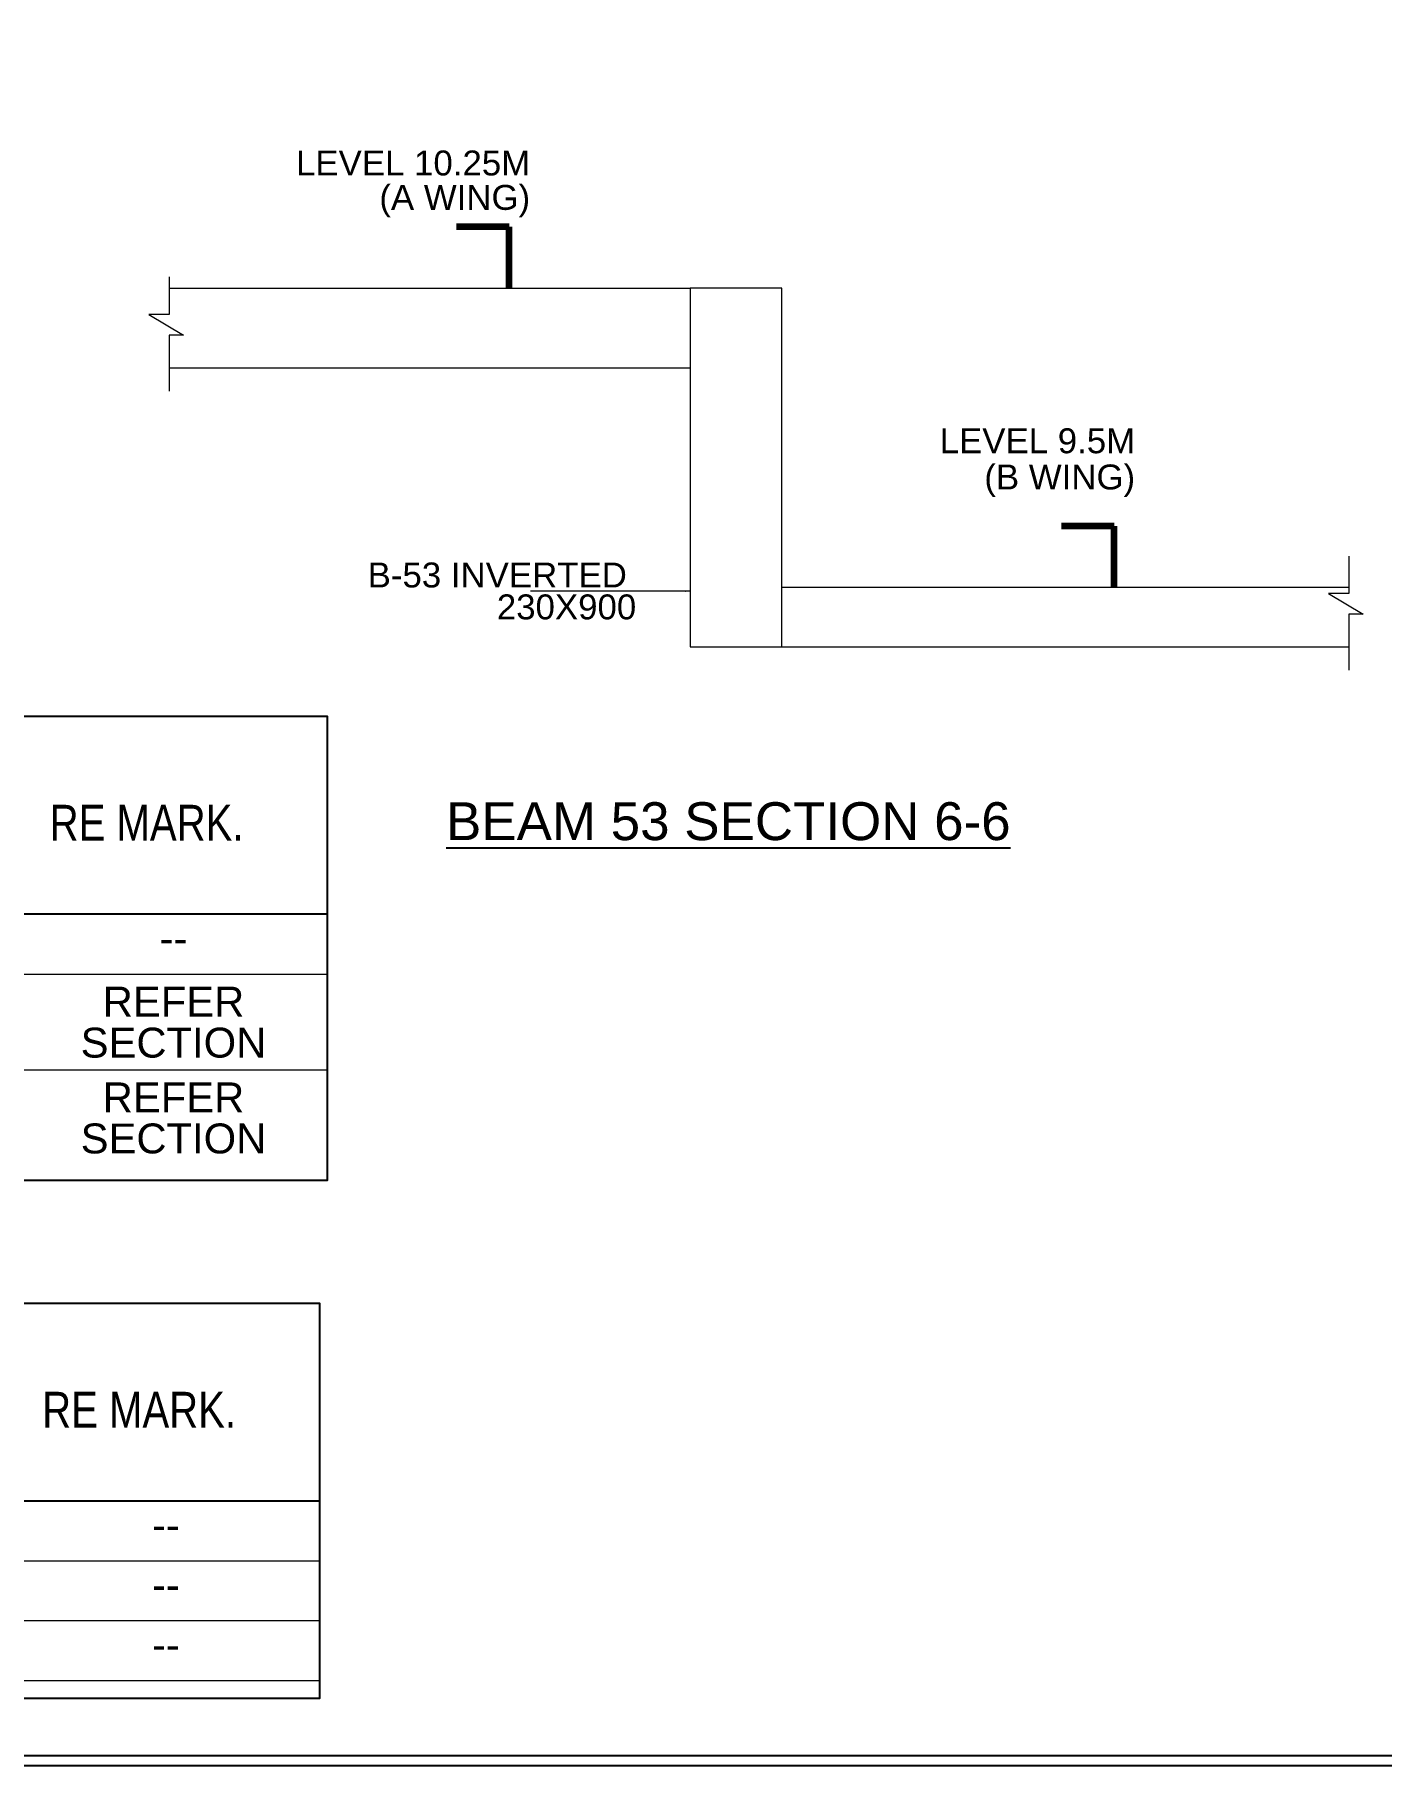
# Model space of a CAD drawing. Header units: millimetres. Extents: x 7675 to 3020127, y -133733 to 101228.
# Drawn here: x 2999587 to 3013097, y 69026 to 86383 of the extents above; entities that cross this region are included whole.
import ezdxf
from ezdxf.enums import TextEntityAlignment as Align

# ---------------------------------------------------------------- set-up
doc = ezdxf.new("R2010")
doc.units = ezdxf.units.MM
doc.header["$LTSCALE"] = 600
doc.layers.add('beam sch. text', color=4, linetype='Continuous')
for name, color, linetype, lineweight in [('CONCRETE', 7, 'Continuous', 20), ('DIM', 8, 'Continuous', 13), ('LINE- 1', 7, 'Continuous', 25), ('LINE- 2', 35, 'Continuous', 13), ('MAIN TEXT', 6, 'Continuous', 25), ('TEXT', 255, 'Continuous', 25)]:
    doc.layers.add(name, color=color, linetype=linetype, lineweight=lineweight)
doc.styles.add('ARIAL', font='arial.ttf')
doc.dimstyles.new('SBC 25', dxfattribs={"dimscale": 25, "dimtxt": 2.5, "dimasz": 2, "dimexe": 0.5, "dimexo": 0.5, "dimgap": 0.5, "dimtad": 1, "dimdec": 0, "dimzin": 3, "dimdsep": 46, "dimtxsty": 'ARIAL', "dimcen": 0, "dimdle": 1, "dimclrd": 256, "dimclre": 256, "dimclrt": 7, "dimadec": 0, "dimazin": 0, "dimtfac": 1, "dimtdec": 0, "dimtmove": 0, "dimatfit": 3, "dimfxl": 1, "dimtolj": 1, "dimtzin": 0, "dimlwd": -1, "dimlwe": -1, "dimarcsym": 0})
doc.dimstyles.new('SBC-100', dxfattribs={"dimscale": 100, "dimtxt": 2.5, "dimasz": 2, "dimexe": 0.5, "dimexo": 0.5, "dimgap": 0.5, "dimtad": 1, "dimdec": 0, "dimzin": 3, "dimdsep": 46, "dimtxsty": 'ARIAL', "dimblk1": 'OBLIQUE', "dimblk2": 'OBLIQUE', "dimcen": 0, "dimdle": 1, "dimclrd": 256, "dimclre": 256, "dimclrt": 4, "dimadec": 0, "dimazin": 0, "dimtfac": 1, "dimtdec": 0, "dimtmove": 0, "dimatfit": 3, "dimfxl": 1, "dimtolj": 1, "dimtzin": 0, "dimlwd": -1, "dimlwe": -1, "dimarcsym": 0})

# ---------------------------------------------------------------- blocks, each defined once
blk = doc.blocks.new('_Oblique')
at = {"color": 0, "linetype": 'ByBlock', "lineweight": -2}
blk.add_line((-0.5, -0.5), (0.5, 0.5), dxfattribs=at)

msp = doc.modelspace()

# ---------------------------------------------------------------- linework, layer by layer
at = {"color": 5, "elevation": 0}
msp.add_lwpolyline([(3020127, 69026), (3020127, 98726), (2978127, 98726), (2978127, 69026)], close=True, dxfattribs=at)
at = {"color": 6, "elevation": 0}
msp.add_lwpolyline([(3020027, 69125), (3020027, 98626), (2978226, 98626), (2978226, 69125)], close=True, dxfattribs=at)
at = {"layer": 'CONCRETE'}
for points in [[(3000935, 83954), (3000935, 83578), (3000731, 83578), (3001079, 83370), (3000935, 83370), (3000935, 82809)], [(3000935, 83842), (3006163, 83842)], [(3007083, 82642), (3007083, 83842), (3006163, 83842), (3006163, 80242), (3007083, 80242), (3007083, 82642)], [(3000935, 83042), (3006163, 83042)], [(3012771, 81154), (3012771, 80778), (3012567, 80778), (3012915, 80570), (3012771, 80570), (3012771, 80009)], [(3007083, 80842), (3012771, 80842)], [(3007083, 80242), (3012771, 80242)]]:
    msp.add_lwpolyline(points, dxfattribs=at)
at = {"layer": 'LINE- 1'}
for p, q in [((3002522, 77561), (2978834, 77561)), ((3002446, 71674), (2978759, 71674))]:
    msp.add_line(p, q, dxfattribs=at)
for points in [[(2978834, 79548), (3002522, 79548), (3002522, 74892), (2978834, 74892)], [(2978759, 73661), (3002446, 73661), (3002446, 69695), (2978759, 69695)]]:
    msp.add_lwpolyline(points, close=True, dxfattribs=at)
at = {"layer": 'LINE- 2'}
for p, q in [((3002522, 76957), (2978834, 76957)), ((3002522, 75997), (2978834, 75997)), ((3002446, 71074), (2978759, 71074)), ((3002446, 70474), (2978759, 70474)), ((3002446, 69874), (2978759, 69874))]:
    msp.add_line(p, q, dxfattribs=at)

# ---------------------------------------------------------------- texts
at = {"layer": 'beam sch. text', "style": 'ARIAL'}
for s, p in [('--', (3000980, 77320)), ('REFER', (3000980, 76686)), ('SECTION', (3000980, 76274)), ('REFER', (3000980, 75725)), ('SECTION', (3000980, 75313)), ('--', (3000904, 71437)), ('--', (3000904, 70837)), ('--', (3000904, 70237))]:
    msp.add_text(s, height=300, rotation=0.0036, dxfattribs=at).set_placement(p, align=Align.MIDDLE_CENTER)
at = {"layer": 'MAIN TEXT', "style": 'ARIAL', "width": 0.8}
for p in [(3000710, 78479), (3000635, 72592)]:
    msp.add_text('RE MARK.', height=360, rotation=0.0036, dxfattribs=at).set_placement(p, align=Align.MIDDLE)
at = {"layer": 'MAIN TEXT', "style": 'ARIAL'}
msp.add_text('%%UBEAM 53 SECTION 6-6', height=380, rotation=0.0036, dxfattribs=at).set_placement((3006546, 78495), align=Align.MIDDLE)
at = {"layer": 'TEXT', "char_height": 250, "width": 2562.07, "attachment_point": 3, "style": 'ARIAL'}
for s, insert in [('LEVEL 10.25M', (3004558, 85221)), ('(A WING)', (3004558, 84876)), ('LEVEL 9.5M', (3010627, 82435)), ('(B WING)', (3010627, 82072)), ('B-53 INVERTED', (3005528, 81089, 0)), ('230X900', (3005622, 80769, 0))]:
    msp.add_mtext(s, dxfattribs=dict(at, insert=insert))

# ---------------------------------------------------------------- leaders
at = {"layer": 'DIM'}
for points in [[(3004346, 83842), (3004346, 84455), (3003819, 84455)], [(3010415, 80842), (3010415, 81455), (3009888, 81455)]]:
    msp.add_leader(points, dimstyle='SBC-100', override={"dimtxt": 2.5, "dimasz": 2, "dimgap": 0.5, "dimtad": 1, "dimclrd": 256, "dimlwd": 65535}, dxfattribs=at)
msp.add_leader([(3006163, 80802), (3004561, 80802)], dimstyle='SBC 25', dxfattribs=at)

doc.saveas('drawing.dxf')
